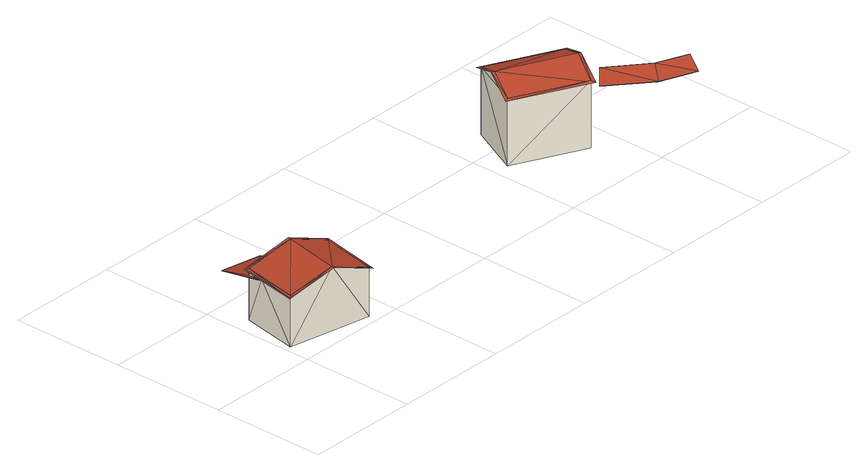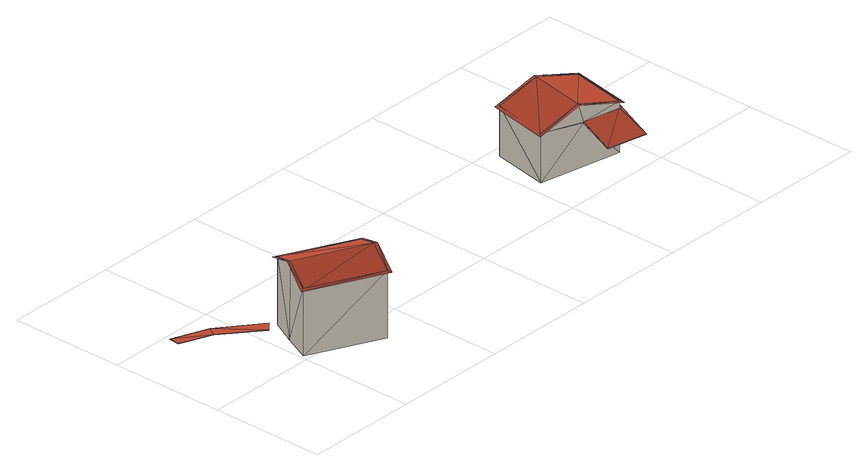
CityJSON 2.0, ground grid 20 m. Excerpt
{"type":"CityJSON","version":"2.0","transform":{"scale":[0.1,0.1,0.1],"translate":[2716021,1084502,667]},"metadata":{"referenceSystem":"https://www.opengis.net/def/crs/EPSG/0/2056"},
"CityObjects":{
"building1":{"type":"Building","attributes":{"DATUM_AENDERUNG":20160406,"DATUM_ERSTELLUNG":20160406,"ERSTELLUNG_JAHR":2016,"ERSTELLUNG_MONAT":4,"GRUND_AENDERUNG":"Verbessert","HERKUNFT_JAHR":2015,"HERKUNFT_MONAT":6,"OBJEKTART":"Gebaeude Einzelhaus","REVISION_JAHR":2016,"REVISION_MONAT":4},"children":["building1-1","building1-2"]},
"building1-1":{"type":"BuildingPart","attributes":{"DATUM_AENDERUNG":20160406,"DATUM_ERSTELLUNG":20160406,"ERSTELLUNG_JAHR":2016,"ERSTELLUNG_MONAT":4,"GRUND_AENDERUNG":"Verbessert","HERKUNFT_JAHR":2015,"HERKUNFT_MONAT":6,"OBJEKTART":"Gebaeude Einzelhaus","REVISION_JAHR":2016,"REVISION_MONAT":4},"parents":["building1"],"geometry":[{"type":"MultiSurface","lod":"3","boundaries":[[[0,1,2]],[[0,2,3]],[[0,3,4]],[[3,5,4]],[[6,7,2]],[[6,2,1]],[[7,5,3]],[[7,3,2]],[[8,0,4]],[[8,4,5]],[[9,1,0]],[[8,9,0]],[[10,6,1]],[[2,1,9]],[[10,1,2]],[[10,7,6]],[[11,5,7]],[[11,7,10]],[[3,5,11]],[[8,5,3]],[[2,9,12]],[[2,12,10]],[[9,13,14]],[[9,14,12]],[[13,15,14]],[[15,16,14]],[[12,17,10]],[[18,11,19]],[[18,19,15]],[[11,10,20]],[[11,20,19]],[[10,17,20]],[[19,16,15]],[[11,18,3]],[[18,21,3]],[[21,8,3]],[[8,21,13]],[[8,13,9]],[[18,15,13]],[[21,18,13]]],"semantics":{"surfaces":[{"type":"RoofSurface"},{"type":"WallSurface"},{"type":"GroundSurface"}],"values":[0,0,0,0,0,0,0,0,0,0,0,0,0,0,0,0,0,0,0,0,1,1,1,1,1,1,1,1,1,1,1,1,1,1,1,1,1,1,2,2]}}]},
"building1-2":{"type":"BuildingPart","attributes":{"DATUM_AENDERUNG":20160406,"DATUM_ERSTELLUNG":20160406,"ERSTELLUNG_JAHR":2016,"ERSTELLUNG_MONAT":4,"GRUND_AENDERUNG":"Verbessert","HERKUNFT_JAHR":2015,"HERKUNFT_MONAT":6,"OBJEKTART":"Offenes Gebaeude","REVISION_JAHR":2016,"REVISION_MONAT":4},"parents":["building1"],"geometry":[{"type":"MultiSurface","lod":"3","boundaries":[[[22,23,17]],[[22,17,12]],[[23,24,17]],[[24,20,17]],[[22,12,14]],[[22,14,25]],[[22,25,26]],[[22,26,23]],[[23,26,27]],[[23,27,24]],[[19,20,24]],[[19,24,27]],[[26,25,16]],[[26,16,27]],[[25,14,16]],[[16,19,27]]],"semantics":{"surfaces":[{"type":"RoofSurface"},{"type":"WallSurface"},{"type":"GroundSurface"}],"values":[0,0,0,0,1,1,1,1,1,1,1,1,2,2,2,2]}}]},
"building2":{"type":"Building","attributes":{"DATUM_AENDERUNG":20160406,"DATUM_ERSTELLUNG":20160406,"ERSTELLUNG_JAHR":2016,"ERSTELLUNG_MONAT":4,"GRUND_AENDERUNG":"Verbessert","HERKUNFT_JAHR":2015,"HERKUNFT_MONAT":6,"OBJEKTART":"Gebaeude Einzelhaus","REVISION_JAHR":2016,"REVISION_MONAT":4},"geometry":[{"type":"MultiSurface","lod":"3","boundaries":[[[28,29,30]],[[29,31,32]],[[29,32,30]],[[31,33,34]],[[31,34,35]],[[31,35,32]],[[36,34,37]],[[36,37,38]],[[36,38,39]],[[34,33,37]],[[38,28,30]],[[38,30,39]],[[32,35,33]],[[32,33,28]],[[32,28,30]],[[35,34,33]],[[36,39,33]],[[36,33,34]],[[39,30,28]],[[39,28,33]],[[38,40,41]],[[38,41,28]],[[41,42,29]],[[41,29,28]],[[29,42,31]],[[42,43,31]],[[31,43,44]],[[31,44,37]],[[31,37,33]],[[37,44,38]],[[44,40,38]],[[43,42,41]],[[44,43,41]],[[40,44,41]]],"semantics":{"surfaces":[{"type":"RoofSurface"},{"type":"WallSurface"},{"type":"GroundSurface"}],"values":[0,0,0,0,0,0,0,0,0,0,0,0,0,0,0,0,0,0,0,0,1,1,1,1,1,1,1,1,1,1,1,2,2,2]}}]},
"building3":{"type":"Building","attributes":{"DATUM_AENDERUNG":20160520,"DATUM_ERSTELLUNG":20160520,"ERSTELLUNG_JAHR":2015,"ERSTELLUNG_MONAT":6,"GRUND_AENDERUNG":"Verbessert","HERKUNFT":"swisstopo","HERKUNFT_JAHR":2015,"HERKUNFT_MONAT":6,"OBJEKTART":"Offenes Gebaeude","ORIGINAL_HERKUNFT":"swisstopo","REVISION_JAHR":2015,"REVISION_MONAT":6},"geometry":[{"type":"MultiSurface","lod":"3","boundaries":[[[45,46,47]],[[48,46,45]],[[48,45,49]],[[48,49,50]],[[51,47,46]],[[52,47,51]],[[52,45,47]],[[53,49,45]],[[54,45,52]],[[53,45,54]],[[55,50,49]],[[55,49,53]],[[56,46,48]],[[56,51,46]],[[56,48,50]],[[56,50,55]],[[54,52,51]],[[56,54,51]],[[56,53,54]],[[56,55,53]]],"semantics":{"surfaces":[{"type":"RoofSurface"},{"type":"WallSurface"},{"type":"GroundSurface"}],"values":[0,0,0,0,1,1,1,1,1,1,1,1,1,1,1,1,2,2,2,2]}}]}
},
"vertices":[
[182,119,86],[109,133,114],[108,128,114],[89,28,114],[161,9,86],[88,23,114],[27,149,89],[6,39,89],[157,15,88],[176,115,88],[31,143,91],[12,43,91],[98,130,79],[176,115,2],[98,130,78],[31,143,2],[31,143,78],[31,143,79],[12,43,2],[25,111,87],[25,111,88],[157,15,2],
[109,189,61],[38,203,61],[20,112,88],[109,189,60],[38,203,60],[20,112,87],
[773,143,139],[795,189,119],[777,141,139],[672,248,119],[802,191,117],[650,201,139],[645,204,139],[669,254,117],[622,154,117],[628,156,119],[751,98,119],[754,91,117],[751,98,2],[773,142,2],[795,189,2],[672,248,2],[628,156,2],
[896,92,56],[854,173,67],[826,148,57],[919,120,67],[959,68,56],[974,98,67],[854,173,66],[826,148,56],[959,68,55],[896,92,55],[974,98,66],[919,120,66]
]}
